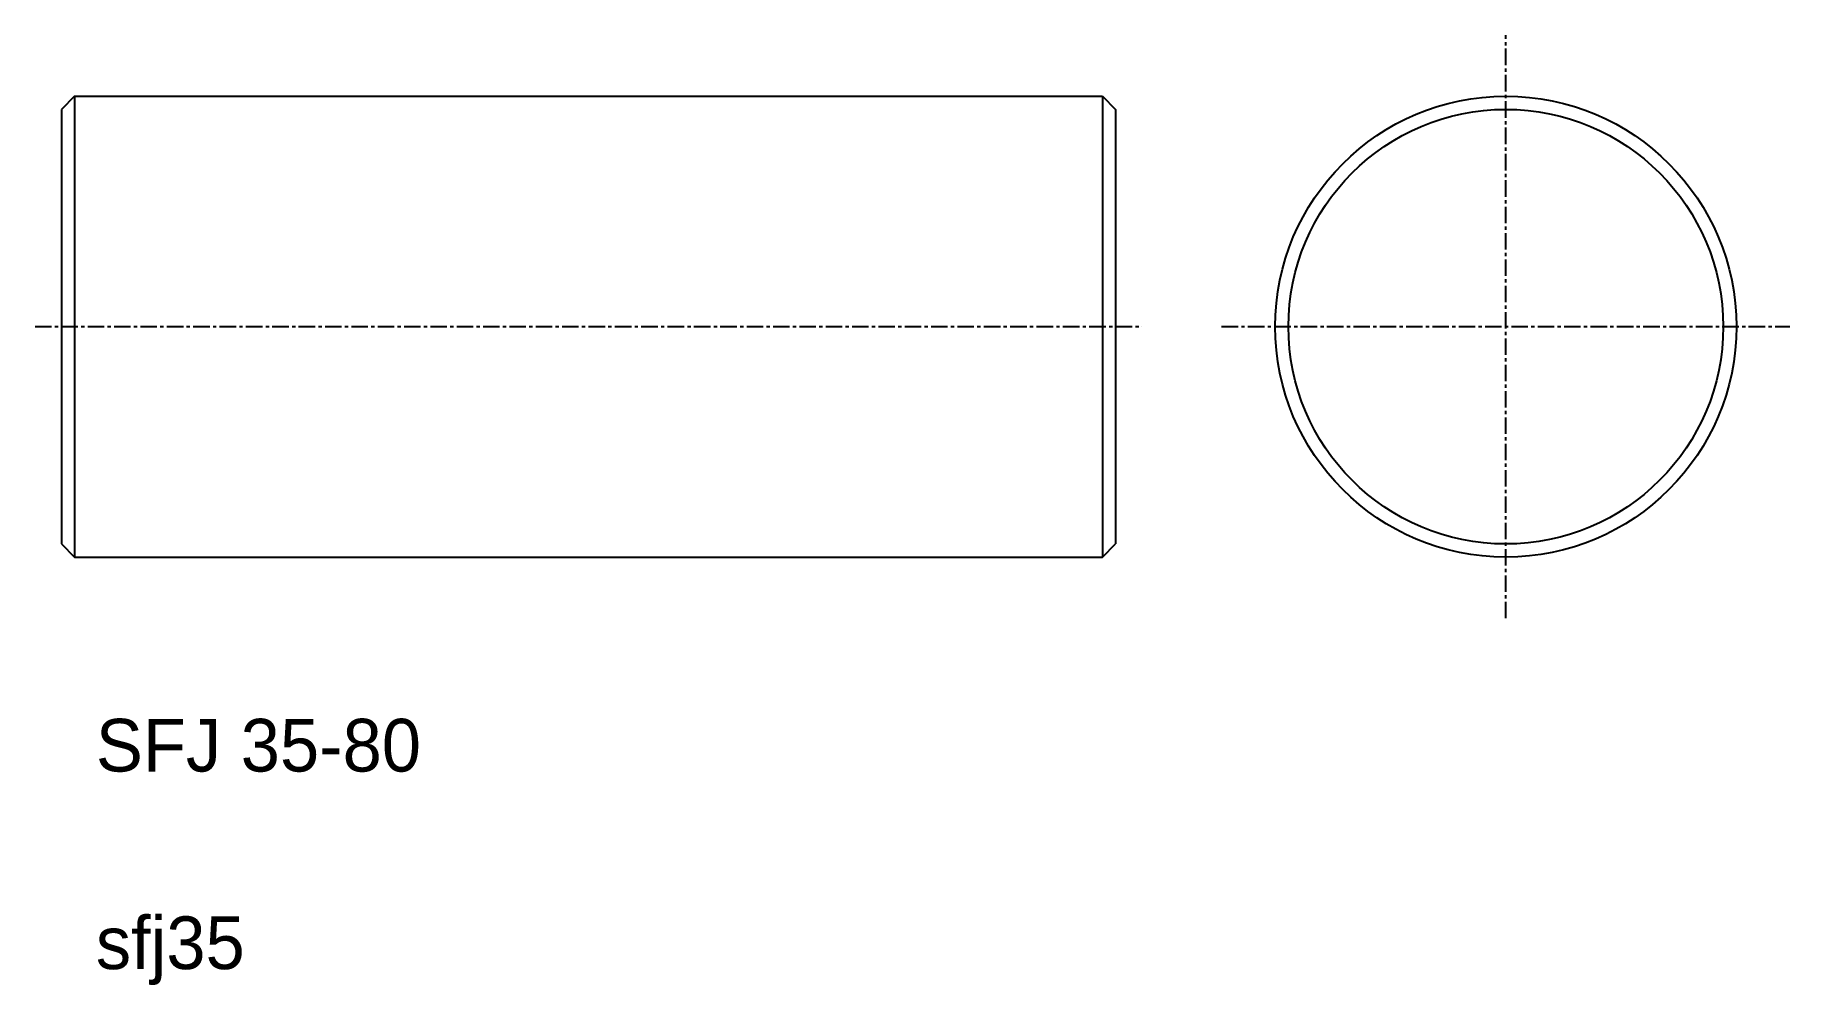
# Model space of a CAD drawing. Extents: x 64 to 198, y 71 to 143.
import ezdxf

# ---------------------------------------------------------------- set-up
doc = ezdxf.new("R2010")
doc.units = 0
doc.linetypes.add('CENTER', pattern=[2, 1.25, -0.25, 0.25, -0.25])
doc.layers.get('0').update_dxf_attribs({"linetype": 'CONTINUOUS'})
doc.layers.add('CENTER', color=1, linetype='CENTER')

msp = doc.modelspace()

# ---------------------------------------------------------------- linework, layer by layer
at = {"color": 7, "linetype": 'CONTINUOUS'}
for p, q in [((67.49, 138.35), (66.49, 137.35)), ((66.49, 137.35), (66.49, 104.35)), ((67.49, 138.35), (145.49, 138.35)), ((67.49, 138.35), (67.49, 103.35)), ((145.49, 138.35), (145.49, 103.35)), ((145.49, 138.35), (146.49, 137.35)), ((146.49, 137.35), (146.49, 104.35)), ((145.49, 129.6), (145.49, 129.6)), ((66.49, 104.35), (67.49, 103.35)), ((145.49, 103.35), (146.49, 104.35)), ((67.49, 103.35), (145.49, 103.35))]:
    msp.add_line(p, q, dxfattribs=at)
msp.add_line((145.49, 120.85), (145.49, 120.85))
for radius in [17.5, 16.5]:
    msp.add_circle((176.1, 120.85), radius, dxfattribs=at)
at = {"layer": 'CENTER', "color": 1, "linetype": 'CENTER'}
for p, q in [((176.1, 98.71), (176.1, 142.99)), ((64.49, 120.85), (148.49, 120.85)), ((154.53, 120.85), (197.66, 120.85))]:
    msp.add_line(p, q, dxfattribs=at)

# ---------------------------------------------------------------- texts
at = {"color": 7, "linetype": 'CONTINUOUS'}
for s, p in [('SFJ 35-80', (69.1, 87.07)), ('sfj35', (69.1, 72.07))]:
    msp.add_text(s, height=4, dxfattribs=at).set_placement(p)

doc.saveas('drawing.dxf')
